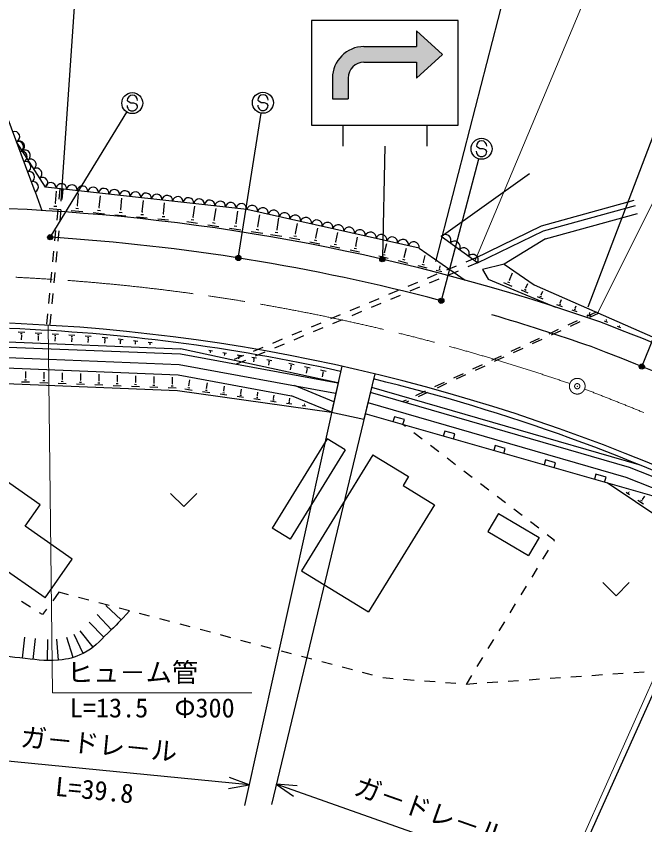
# Model space of a CAD drawing. Units: millimetres, scale not verified. Extents: x 40000 to 680000, y 20000 to 380000.
# Drawn here: x 411212 to 471170, y 259488 to 336648 of the extents above; entities that cross this region are included whole.
import ezdxf
from ezdxf.enums import TextEntityAlignment as Align

# ---------------------------------------------------------------- set-up
doc = ezdxf.new("R2010")
doc.units = ezdxf.units.MM
doc.header["$LTSCALE"] = 1000
doc.header["$PDMODE"] = 32
doc.header["$PDSIZE"] = 500
doc.linetypes.add('CHAIN', pattern=[18.5, 12, -1.5, 3.5, -1.5])
for name, color, linetype, lineweight in [('S-BGD', 7, 'Continuous', 25), ('S-BMK', 2, 'CHAIN', 13), ('S-STR-HTXT', 7, 'Continuous', 13), ('S-STR-STRC', 7, 'Continuous', 25)]:
    doc.layers.add(name, color=color, linetype=linetype, lineweight=lineweight)
doc.styles.add('@ＭＳ ゴシック', font='')
doc.styles.add('ＭＳ ゴシック', font='')
doc.styles.get('@ＭＳ ゴシック').set_extended_font_data('@MS Gothic')
doc.styles.get('ＭＳ ゴシック').set_extended_font_data('MS Gothic')

msp = doc.modelspace()

# ---------------------------------------------------------------- hatches: boundary and pattern name
at = {"layer": 'S-STR-STRC'}
msp.add_hatch(color=256, dxfattribs=at).paths.add_polyline_path([(444382, 333747), (449382, 333747), (449382, 335247), (451882, 332997), (449382, 330747), (449382, 332247), (444382, 332247, 0.41421), (442882, 330747), (442882, 328747), (441382, 328747), (441382, 330747, -0.41421)])

# ---------------------------------------------------------------- linework, layer by layer
at = {"layer": 'S-BGD'}
for p, q in [((413007, 319884), (407315, 335200)), ((414001, 320336), (411228, 324670)), ((451739, 315615), (460181, 321645)), ((433203, 318212), (414001, 320336)), ((413007, 319884), (413667, 318109)), ((414962, 318801), (415072, 319966)), ((415364, 320185), (415268, 319190)), ((415662, 320152), (415566, 319157)), ((417058, 318595), (417165, 319734)), ((419137, 318391), (419242, 319505)), ((414927, 318804), (414997, 318798)), ((421199, 318189), (421302, 319277)), ((423244, 317988), (423344, 319051)), ((425273, 317789), (425370, 318827)), ((461317, 316630), (470139, 319080)), ((414352, 318296), (415467, 318191)), ((414797, 318535), (415075, 318509)), ((415171, 318194), (415075, 317199)), ((415469, 318161), (415373, 317166)), ((416458, 318098), (417555, 317995)), ((416895, 318334), (417170, 318308)), ((417024, 318598), (417093, 318592)), ((418546, 317902), (419627, 317800)), ((418977, 318134), (419247, 318108)), ((419104, 318394), (419171, 318388)), ((421041, 317936), (421307, 317911)), ((421166, 318192), (421233, 318186)), ((423212, 317991), (423277, 317985)), ((428079, 317477), (428238, 318510)), ((430107, 317187), (430276, 318285)), ((432178, 316890), (432357, 318055)), ((449648, 314508), (433203, 318212)), ((461495, 316160), (470272, 318598)), ((420618, 317707), (421681, 317607)), ((422672, 317514), (423718, 317416)), ((423089, 317739), (423351, 317714)), ((424710, 317323), (425739, 317226)), ((425120, 317544), (425377, 317520)), ((425241, 317792), (425305, 317786)), ((427915, 317245), (428166, 317207)), ((428048, 317482), (428110, 317472)), ((430074, 317192), (430139, 317182)), ((434270, 316569), (434441, 317678)), ((436089, 316289), (436260, 317398)), ((461709, 315389), (470487, 317828)), ((427500, 317052), (428504, 316898)), ((429503, 316744), (430549, 316583)), ((429936, 316945), (430197, 316905)), ((431549, 316429), (432639, 316261)), ((432000, 316638), (432272, 316596)), ((432144, 316895), (432212, 316885)), ((434236, 316574), (434304, 316564)), ((437865, 315908), (438058, 316862)), ((439797, 315506), (439984, 316429)), ((455000, 313562), (461317, 316630)), ((414978, 316204), (414882, 315208)), ((415277, 316171), (415180, 315175)), ((433639, 316107), (434733, 315938)), ((434091, 316317), (434365, 316275)), ((435458, 315827), (436551, 315658)), ((435910, 316037), (436183, 315995)), ((436055, 316294), (436123, 316284)), ((437695, 315690), (437938, 315641)), ((437835, 315914), (437896, 315902)), ((441708, 315109), (441888, 316000)), ((455207, 313106), (451739, 315615)), ((455207, 313106), (461495, 316160)), ((437282, 315521), (438252, 315325)), ((439227, 315128), (440176, 314936)), ((439631, 315293), (439868, 315245)), ((439768, 315512), (439827, 315500)), ((441545, 314901), (441777, 314854)), ((441679, 315115), (441737, 315103)), ((443597, 314716), (443771, 315575)), ((446349, 314109), (446559, 314947)), ((461709, 315389), (457753, 312992)), ((414785, 314213), (414689, 313218)), ((415084, 314180), (414987, 313185)), ((441151, 314739), (442078, 314552)), ((443053, 314355), (443959, 314172)), ((443438, 314513), (443665, 314467)), ((443569, 314722), (443626, 314711)), ((446322, 314116), (446377, 314102)), ((448213, 313655), (448431, 314526)), ((449648, 314508), (454044, 311466)), ((445802, 313781), (446678, 313562)), ((446185, 313918), (446404, 313863)), ((447653, 313319), (448550, 313095)), ((448045, 313459), (448270, 313403)), ((448185, 313662), (448241, 313648)), ((450065, 313176), (450226, 313823)), ((455000, 313562), (454091, 313179)), ((449525, 312852), (450389, 312636)), ((449903, 312987), (450119, 312933)), ((450038, 313182), (450092, 313169)), ((451511, 312498), (451644, 312464)), ((451594, 312618), (451627, 312610)), ((451611, 312614), (451664, 312828)), ((453169, 312792), (452247, 312405)), ((455207, 313106), (454285, 312719)), ((457753, 312992), (455675, 312484)), ((457753, 312992), (460620, 311025)), ((414592, 312222), (414496, 311227)), ((414891, 312189), (414794, 311194)), ((451325, 312017), (450403, 311630)), ((451278, 312414), (451811, 312281)), ((453363, 312331), (452441, 311944)), ((455675, 312484), (456243, 311560)), ((458260, 311472), (458543, 312153)), ((449482, 311242), (448560, 310855)), ((451519, 311556), (450597, 311169)), ((456243, 311560), (462650, 308896)), ((457680, 311233), (458499, 310893)), ((458072, 311310), (458277, 311225)), ((458234, 311483), (458286, 311462)), ((459833, 310713), (460013, 311145)), ((460620, 311025), (478078, 303341)), ((414400, 310232), (414303, 309236)), ((414698, 310199), (414601, 309203)), ((447638, 310468), (446716, 310080)), ((449675, 310781), (448753, 310394)), ((459379, 310526), (460020, 310260)), ((459686, 310587), (459846, 310520)), ((459813, 310722), (459853, 310705)), ((461293, 310048), (461436, 310393)), ((445794, 309693), (444872, 309305)), ((447831, 310007), (446910, 309619)), ((460910, 309890), (461451, 309665)), ((461169, 309941), (461304, 309885)), ((461276, 310055), (461310, 310041)), ((463109, 309304), (463213, 309612)), ((443950, 308918), (443028, 308530)), ((445988, 309232), (445066, 308844)), ((462750, 309126), (463287, 308945)), ((462997, 309192), (463131, 309147)), ((463092, 309310), (463126, 309298)), ((464439, 308689), (464557, 308649)), ((464523, 308791), (464552, 308782)), ((464538, 308787), (464609, 308998)), ((414207, 308241), (414110, 307246)), ((414505, 308208), (414408, 307213)), ((442106, 308143), (441184, 307756)), ((444144, 308457), (443222, 308069)), ((464223, 308630), (464694, 308472)), ((465631, 308157), (466038, 308020)), ((466543, 308418), (465636, 307998)), ((465818, 308207), (465920, 308173)), ((466787, 308311), (465880, 307891)), ((465890, 308296), (465916, 308288)), ((465903, 308292), (465943, 308410)), ((440263, 307368), (439341, 306981)), ((442300, 307682), (441378, 307295)), ((464728, 307578), (463821, 307158)), ((464972, 307470), (464065, 307050)), ((467282, 307579), (467616, 307444)), ((467441, 307612), (467524, 307578)), ((467506, 307683), (467527, 307675)), ((467516, 307679), (467529, 307711)), ((468690, 307102), (468769, 307070)), ((468751, 307168), (468771, 307160)), ((468761, 307164), (468763, 307168)), ((411410, 306540), (412040, 306501)), ((411636, 306368), (411794, 306358)), ((413035, 306439), (413648, 306401)), ((414643, 306339), (415239, 306302)), ((438419, 306593), (437497, 306206)), ((440456, 306907), (439534, 306520)), ((462913, 306737), (462006, 306317)), ((463157, 306630), (462250, 306210)), ((468540, 307071), (468855, 306943)), ((409580, 305613), (426894, 304914)), ((411705, 306205), (411678, 305765)), ((411686, 306207), (411725, 306204)), ((413255, 306272), (413409, 306262)), ((413323, 306114), (413297, 305699)), ((413303, 306115), (413342, 306112)), ((414857, 306176), (415006, 306167)), ((414922, 306023), (414898, 305635)), ((414904, 306024), (414941, 306022)), ((416233, 306240), (416812, 306204)), ((416441, 306082), (416586, 306073)), ((416505, 305933), (416482, 305571)), ((416487, 305934), (416523, 305932)), ((417807, 306142), (418368, 306107)), ((418008, 305989), (418149, 305980)), ((418070, 305844), (418049, 305507)), ((418052, 305845), (418087, 305843)), ((419421, 306018), (419945, 305961)), ((419603, 305865), (419734, 305851)), ((419654, 305727), (419625, 305457)), ((419638, 305729), (419671, 305726)), ((420930, 305853), (421402, 305802)), ((421094, 305716), (421212, 305703)), ((421140, 305591), (421119, 305397)), ((421125, 305593), (421155, 305590)), ((422388, 305694), (422810, 305648)), ((422534, 305571), (422640, 305560)), ((436575, 305818), (435653, 305431)), ((438612, 306132), (437691, 305745)), ((461098, 305897), (460191, 305477)), ((461342, 305790), (460435, 305369)), ((409583, 305113), (426874, 304414)), ((422562, 305461), (422589, 305458)), ((422576, 305460), (422562, 305338)), ((423797, 305540), (424170, 305499)), ((423927, 305431), (424020, 305421)), ((423951, 305334), (423975, 305332)), ((423963, 305333), (423958, 305282)), ((441902, 301656), (426894, 304914)), ((434731, 305044), (433809, 304656)), ((436769, 305358), (435847, 304970)), ((459284, 305057), (458376, 304636)), ((459528, 304949), (458620, 304529)), ((409590, 304112), (426763, 303418)), ((426874, 304414), (441902, 301656)), ((429586, 304770), (429922, 304716)), ((429698, 304666), (429783, 304652)), ((429716, 304577), (429737, 304573)), ((429727, 304575), (429724, 304555)), ((430914, 304556), (431286, 304496)), ((431038, 304440), (431131, 304425)), ((431058, 304342), (431082, 304338)), ((431070, 304340), (431058, 304265)), ((432887, 304269), (432005, 303898)), ((432278, 304336), (432687, 304270)), ((432415, 304209), (432517, 304192)), ((432450, 304098), (432429, 303968)), ((432437, 304100), (432462, 304096)), ((433680, 304109), (434126, 304037)), ((434925, 304583), (434003, 304195)), ((457469, 304216), (456561, 303796)), ((457713, 304109), (456805, 303688)), ((426763, 303418), (441672, 300681)), ((433081, 303808), (432198, 303437)), ((433829, 303971), (433941, 303953)), ((433867, 303850), (433836, 303662)), ((433853, 303852), (433881, 303848)), ((435119, 303877), (435604, 303799)), ((435282, 303726), (435403, 303707)), ((435323, 303595), (435283, 303348)), ((435307, 303598), (435338, 303593)), ((437212, 303524), (437741, 303415)), ((437383, 303351), (437515, 303324)), ((442265, 303247), (441292, 298870)), ((455654, 303376), (454747, 302955)), ((455898, 303268), (454991, 302848)), ((409064, 303132), (426652, 302421)), ((412119, 302133), (412144, 302757)), ((413867, 302062), (413893, 302687)), ((415616, 301992), (415641, 302616)), ((417364, 301921), (417390, 302545)), ((419113, 301850), (419138, 302475)), ((437422, 303205), (437358, 302898)), ((437405, 303208), (437438, 303201)), ((438722, 303212), (439259, 303102)), ((438935, 302889), (438869, 302570)), ((438895, 303037), (439030, 303009)), ((438918, 302892), (438952, 302885)), ((440239, 302899), (440784, 302787)), ((440455, 302571), (440387, 302241)), ((440416, 302721), (440552, 302693)), ((440438, 302574), (440472, 302567)), ((445404, 302519), (444359, 298188)), ((453839, 302535), (452932, 302115)), ((411729, 301773), (412478, 301743)), ((412017, 301949), (412205, 301942)), ((412095, 302134), (412142, 302132)), ((413477, 301703), (414227, 301672)), ((413766, 301879), (413953, 301871)), ((413844, 302063), (413891, 302061)), ((415515, 301808), (415702, 301800)), ((415592, 301993), (415639, 301991)), ((417263, 301737), (417451, 301730)), ((417341, 301922), (417388, 301920)), ((419090, 301851), (419136, 301849)), ((420838, 301781), (420885, 301779)), ((420862, 301780), (420887, 302404)), ((422587, 301710), (422634, 301708)), ((422610, 301709), (422635, 302333)), ((424359, 301638), (424384, 302263)), ((426107, 301568), (426133, 302192)), ((426652, 302421), (437463, 300437)), ((427695, 301389), (427775, 301961)), ((452024, 301695), (451117, 301274)), ((454083, 302428), (453176, 302008)), ((409086, 301630), (426592, 300923)), ((415226, 301632), (415975, 301602)), ((416975, 301561), (417724, 301531)), ((418723, 301491), (419473, 301460)), ((419012, 301667), (419199, 301659)), ((420472, 301420), (421221, 301390)), ((420760, 301596), (420948, 301589)), ((422220, 301349), (422970, 301319)), ((422509, 301525), (422696, 301518)), ((423969, 301279), (424718, 301248)), ((424257, 301455), (424445, 301447)), ((424335, 301639), (424382, 301637)), ((425717, 301208), (426467, 301178)), ((426006, 301384), (426193, 301377)), ((426084, 301569), (426131, 301567)), ((427284, 301078), (428006, 300977)), ((427580, 301221), (427760, 301196)), ((427673, 301392), (427718, 301386)), ((429270, 300976), (429441, 300952)), ((429358, 301138), (429401, 301132)), ((429379, 301135), (429452, 301654)), ((431028, 300887), (431093, 301352)), ((432641, 300644), (432699, 301058)), ((441512, 299860), (437745, 301402)), ((445098, 301251), (470585, 293872)), ((452268, 301587), (451361, 301167)), ((426592, 300923), (441292, 298870)), ((428989, 300840), (429674, 300745)), ((430657, 300607), (431307, 300516)), ((430924, 300736), (431086, 300713)), ((431007, 300890), (431048, 300884)), ((432291, 300379), (432905, 300293)), ((432543, 300501), (432696, 300479)), ((432622, 300646), (432660, 300641)), ((433889, 300156), (434470, 300075)), ((434127, 300271), (434272, 300250)), ((434202, 300408), (434238, 300403)), ((434220, 300406), (434271, 300769)), ((435749, 300175), (435783, 300170)), ((435766, 300173), (435810, 300487)), ((437279, 299945), (437316, 300210)), ((441292, 298870), (437463, 300437)), ((444981, 300765), (469671, 293616)), ((450209, 300854), (449302, 300434)), ((450453, 300747), (449546, 300327)), ((435454, 299937), (436001, 299861)), ((435678, 300046), (435815, 300026)), ((436986, 299723), (437500, 299652)), ((437197, 299825), (437325, 299807)), ((437263, 299947), (437295, 299943)), ((438485, 299514), (438848, 299463)), ((438634, 299586), (438724, 299573)), ((438680, 299672), (438703, 299668)), ((438692, 299670), (438692, 299672)), ((444746, 299792), (469347, 292669)), ((448395, 300014), (448079, 299868)), ((448639, 299906), (448372, 299783)), ((441292, 298870), (444359, 298188)), ((478872, 288886), (444485, 298711)), ((447280, 298433), (447142, 297952)), ((448241, 298158), (447280, 298433)), ((448104, 297677), (448241, 298158)), ((448339, 297497), (448104, 297677)), ((440883, 296316), (435639, 287801)), ((442586, 295267), (440883, 296316)), ((449928, 296282), (449134, 296890)), ((452087, 297059), (451950, 296578)), ((453049, 296784), (452087, 297059)), ((452911, 296304), (453049, 296784)), ((451517, 295068), (450723, 295675)), ((456895, 295686), (456757, 295205)), ((457856, 295411), (456895, 295686)), ((413488, 290029), (406110, 295182)), ((442586, 295267), (437341, 286752)), ((445239, 294807), (438421, 283739)), ((445239, 294807), (448645, 292710)), ((457719, 294930), (457856, 295411)), ((453106, 293853), (452312, 294460)), ((461702, 294312), (461565, 293831)), ((462664, 294037), (461702, 294312)), ((462527, 293556), (462664, 294037)), ((454695, 292638), (453900, 293246)), ((469671, 293616), (483745, 288027)), ((448645, 292710), (448120, 291858)), ((466510, 292938), (466373, 292457)), ((467472, 292663), (466510, 292938)), ((467334, 292183), (467472, 292663)), ((469347, 292669), (489396, 284707)), ((448120, 291858), (451100, 290023)), ((456284, 291423), (455489, 292031)), ((474472, 287484), (467592, 292109)), ((425942, 291101), (427192, 289851)), ((428442, 291101), (427192, 289851)), ((469722, 290979), (469399, 291196)), ((469655, 291141), (469574, 291195)), ((469679, 291242), (469659, 291255)), ((469669, 291249), (469680, 291265)), ((457873, 290209), (457078, 290816)), ((471045, 290089), (470508, 290450)), ((470934, 290359), (470800, 290449)), ((470974, 290527), (470940, 290549)), ((470957, 290538), (471161, 290842)), ((412057, 287980), (413488, 290029)), ((451100, 290023), (444807, 279805)), ((459461, 288994), (458667, 289601)), ((457212, 289188), (456202, 287461)), ((457212, 289188), (461097, 286917)), ((413990, 281141), (404151, 288012)), ((416566, 284831), (412057, 287980)), ((461050, 287779), (460256, 288387)), ((437341, 286752), (435639, 287801)), ((456202, 287461), (460087, 285190)), ((462556, 286628), (461845, 287172)), ((461097, 286917), (460087, 285190)), ((462501, 286539), (462556, 286628)), ((461457, 284833), (461979, 285686)), ((413990, 281141), (416566, 284831)), ((460413, 283127), (460935, 283980)), ((438421, 283739), (444807, 279805)), ((467181, 282597), (468431, 281347)), ((469681, 282597), (468431, 281347)), ((415291, 281676), (414698, 280870)), ((416204, 281434), (415291, 281676)), ((459369, 281421), (459891, 282274)), ((418138, 280923), (417171, 281179)), ((412574, 280255), (411724, 280783)), ((420072, 280412), (419105, 280668)), ((421241, 279055), (419772, 280412)), ((422005, 279901), (421038, 280157)), ((458325, 279715), (458847, 280568)), ((413722, 279542), (413423, 279728)), ((414106, 280065), (413722, 279542)), ((420310, 278109), (418931, 279558)), ((423939, 279390), (422972, 279645)), ((419570, 277408), (418172, 278838)), ((425872, 278879), (424905, 279134)), ((427806, 278367), (426839, 278623)), ((457281, 278009), (457803, 278862)), ((418550, 276445), (417307, 278013)), ((429739, 277856), (428773, 278112)), ((411825, 275394), (412036, 277382)), ((412829, 275276), (413061, 277263)), ((414210, 275166), (414245, 277165)), ((415257, 275205), (415081, 277197)), ((416662, 275464), (416055, 277370)), ((417598, 275849), (416742, 277657)), ((431673, 277345), (430706, 277601)), ((433607, 276834), (432640, 277089)), ((456238, 276303), (456759, 277156)), ((435540, 276323), (434573, 276578)), ((437474, 275812), (436507, 276067)), ((439407, 275300), (438441, 275556)), ((441341, 274789), (440374, 275045)), ((455194, 274597), (455716, 275450)), ((443274, 274278), (442308, 274534)), ((445208, 273767), (444241, 274022)), ((469114, 273927), (468116, 273858)), ((471109, 274065), (470112, 273996)), ((446187, 273508), (446175, 273511)), ((447171, 273431), (446187, 273508)), ((449165, 273274), (448168, 273352)), ((451159, 273117), (450162, 273195)), ((454150, 272891), (454672, 273744)), ((459138, 273236), (458140, 273167)), ((461133, 273374), (460135, 273305)), ((463128, 273513), (462131, 273444)), ((465124, 273651), (464126, 273582)), ((467119, 273789), (466121, 273720)), ((453153, 272960), (452156, 273039)), ((455147, 272960), (454150, 272891)), ((457143, 273098), (456145, 273029))]:
    msp.add_line(p, q, dxfattribs=at)
for centre, radius, start, end in [((411041, 325145), 511, 291.57944, 109.19889), ((411493, 324229), 515, 304.22799, 120.98931), ((411396, 324188), 511, 291.57944, 109.19889), ((411752, 323231), 511, 291.57944, 109.19889), ((412048, 323362), 515, 304.22799, 120.98931), ((412108, 322273), 511, 291.57944, 109.19889), ((412603, 322495), 515, 304.22799, 120.98931), ((412464, 321316), 511, 291.57944, 109.19889), ((413157, 321628), 515, 304.22799, 120.98931), ((413712, 320761), 515, 304.22799, 120.98931), ((412820, 320359), 511, 291.57944, 109.19889), ((414506, 320272), 508, 354.63325, 172.74556), ((415516, 320160), 508, 354.63325, 172.74556), ((416527, 320048), 508, 354.63325, 172.74556), ((417537, 319936), 508, 354.63325, 172.74556), ((418548, 319825), 508, 354.63325, 172.74556), ((419559, 319713), 508, 354.63325, 172.74556), ((420569, 319601), 508, 354.63325, 172.74556), ((421580, 319489), 508, 354.63325, 172.74556), ((422590, 319378), 508, 354.63325, 172.74556), ((423601, 319266), 508, 354.63325, 172.74556), ((424612, 319154), 508, 354.63325, 172.74556), ((425622, 319042), 508, 354.63325, 172.74556), ((426633, 318931), 508, 354.63325, 172.74556), ((427643, 318819), 508, 354.63325, 172.74556), ((428654, 318707), 508, 354.63325, 172.74556), ((429665, 318595), 508, 354.63325, 172.74556), ((430675, 318483), 508, 354.63325, 172.74556), ((431686, 318372), 508, 354.63325, 172.74556), ((432696, 318260), 508, 354.63325, 172.74556), ((402127, 121949), 196500, 70.76373, 87.57374), ((433711, 318070), 528, 350.21628, 164.39299), ((434738, 317839), 528, 350.21628, 164.39299), ((435766, 317607), 528, 350.21628, 164.39299), ((436794, 317376), 528, 350.21628, 164.39299), ((437822, 317144), 528, 350.21628, 164.39299), ((438850, 316913), 528, 350.21628, 164.39299), ((439878, 316681), 528, 350.21628, 164.39299), ((440905, 316450), 528, 350.21628, 164.39299), ((441933, 316218), 528, 350.21628, 164.39299), ((442961, 315987), 528, 350.21628, 164.39299), ((443989, 315755), 528, 350.21628, 164.39299), ((445017, 315524), 528, 350.21628, 164.39299), ((446045, 315292), 528, 350.21628, 164.39299), ((447072, 315060), 528, 350.21628, 164.39299), ((452152, 315273), 536, 327.86223, 140.37105), ((402127, 121949), 194000, 75.22117, 86.31096), ((448100, 314829), 528, 350.21628, 164.39299), ((449128, 314597), 528, 350.21628, 164.39299), ((453019, 314646), 536, 327.86223, 140.37105), ((453886, 314018), 536, 327.86223, 140.37105), ((454753, 313391), 536, 327.86223, 140.37105), ((402127, 121949), 194000, 70.76373, 73.70014), ((403763, 130027), 177447, 64.70751, 87.80435), ((338973, -25052), 356276, 57.89657, 68.96283), ((403763, 130027), 176947, 77.46847, 87.7983), ((338973, -25052), 353777, 61.00897, 68.95011), ((403763, 130027), 176947, 63.69129, 76.42798)]:
    msp.add_arc(centre, radius, start, end, dxfattribs=at)
msp.add_open_spline([(422005, 279901), (421082, 278869), (420805, 278563), (419960, 277782), (419085, 276973), (418672, 276367), (417598, 275849), (416744, 275437), (416201, 275290), (415257, 275205), (413817, 275075), (413002, 275284), (411563, 275420), (410216, 275546), (409459, 275612), (408127, 275849), (406953, 276058), (406223, 276033), (405163, 276579), (404390, 276978), (404041, 277363), (403445, 277997), (402654, 278838), (402426, 279483), (401727, 280402), (400622, 281856), (399761, 282496), (398806, 284053), (397837, 285633), (397146, 286529), (396787, 288348), (396622, 289188), (396743, 289684), (396787, 290539), (396852, 291782), (396964, 292233), (397245, 293693)], degree=3, knots=[0, 0, 0, 0, 1, 1, 1, 2, 2, 2, 3, 3, 3, 4, 4, 4, 5, 5, 5, 6, 6, 6, 7, 7, 7, 8, 8, 8, 9, 9, 9, 10, 10, 10, 11, 11, 11, 12, 12, 12, 12], dxfattribs=at)
at = {"layer": 'S-BMK'}
msp.add_circle((464725, 301340), 750, dxfattribs=at)
for centre, radius, start, end in [((402127, 121949), 190000, 70.9899, 87.50024), ((338973, -25052), 349780, 52.66102, 68.80652)]:
    msp.add_arc(centre, radius, start, end, dxfattribs=at)
msp.add_point((464725, 301340), dxfattribs=at)
at = {"layer": 'S-STR-HTXT'}
for p, q in [((466515, 340869), (454964, 313281)), ((478857, 332697), (466674, 308361)), ((414688, 272067), (414256, 307163)), ((462164, 251391), (478965, 289093)), ((414688, 272067), (433688, 272067))]:
    msp.add_line(p, q, dxfattribs=at)
at = {"layer": 'S-STR-STRC'}
for p, q in [((415517, 318994), (417333, 345720)), ((451240, 313244), (457902, 339190)), ((439382, 336247), (439382, 327638)), ((453382, 336247), (439382, 336247)), ((453382, 326247), (453382, 336247)), ((449382, 335247), (451882, 332997)), ((449382, 335247), (449382, 333747)), ((444382, 333747), (449382, 333747)), ((451882, 332997), (449382, 330747)), ((444382, 332247), (449382, 332247)), ((449382, 332247), (449382, 330747)), ((465770, 308912), (474402, 331648)), ((441382, 330747), (441382, 328747)), ((442882, 330747), (442882, 328747)), ((441382, 328747), (442882, 328747)), ((421892, 328492), (421792, 328610)), ((422136, 328353), (421892, 328492)), ((422437, 328351), (422136, 328353)), ((422682, 328239), (422437, 328351)), ((422788, 328103), (422682, 328239)), ((434349, 328528), (434250, 328646)), ((434594, 328389), (434349, 328528)), ((434895, 328386), (434594, 328389)), ((435140, 328275), (434895, 328386)), ((435246, 328138), (435140, 328275)), ((414537, 315684), (421765, 327499)), ((432427, 313720), (434588, 327400)), ((439382, 327631), (439382, 326247)), ((439382, 326247), (453382, 326247)), ((442382, 326247), (442382, 324247)), ((450382, 326247), (450382, 324247)), ((446382, 324247), (446137, 313607)), ((455201, 324134), (455102, 324252)), ((455446, 323994), (455201, 324134)), ((455747, 323992), (455446, 323994)), ((455992, 323880), (455747, 323992)), ((456098, 323744), (455992, 323880)), ((451797, 309637), (455341, 323026)), ((470937, 303353), (476101, 316204)), ((441940, 301782), (432988, 261344)), ((445055, 301060), (435554, 261420)), ((479474, 288852), (462879, 251776)), ((433420, 263297), (404317, 266142)), ((433420, 263297), (431548, 264000)), ((431447, 262970), (433420, 263297)), ((463697, 253601), (436020, 263365)), ((438014, 263210), (436020, 263365)), ((436020, 263365), (437670, 262234))]:
    msp.add_line(p, q, dxfattribs=at)
for centre, radius in [((422287, 328352), 1000), ((434744, 328388), 1000), ((455596, 323993), 1000), ((414459, 315556), 150), ((414459, 315556), 120), ((414459, 315556), 90), ((414459, 315556), 60), ((414459, 315556), 30), ((432403, 313571), 150), ((432403, 313571), 120), ((432403, 313571), 90), ((432403, 313571), 60), ((432403, 313571), 30), ((446133, 313457), 150), ((446133, 313457), 120), ((446133, 313457), 90), ((446133, 313457), 60), ((446133, 313457), 30), ((451759, 309492), 150), ((451759, 309492), 120), ((451759, 309492), 90), ((451759, 309492), 60), ((451759, 309492), 30), ((470881, 303214), 150), ((470881, 303214), 120), ((470881, 303214), 90), ((470881, 303214), 60), ((470881, 303214), 30)]:
    msp.add_circle(centre, radius, dxfattribs=at)
for centre, radius, start, end in [((444382, 330747), 3000, 90, 180), ((444382, 330747), 1500, 90, 180), ((422292, 328606), 500, 359.55488, 179.55488), ((434750, 328642), 500, 359.55488, 179.55488), ((422288, 328106), 500, 179.55488, 359.55488), ((434746, 328142), 500, 179.55488, 359.55488), ((455602, 324248), 500, 359.55488, 179.55488), ((455598, 323748), 500, 179.55488, 359.55488)]:
    msp.add_arc(centre, radius, start, end, dxfattribs=at)
for p in [(414459, 315556), (432403, 313571), (446133, 313457), (451759, 309492), (470881, 303214)]:
    msp.add_point(p, dxfattribs=at)

# ---------------------------------------------------------------- texts
at = {"layer": 'S-STR-HTXT', "style": 'ＭＳ ゴシック'}
msp.add_text('ヒュ－ム管', height=1833, dxfattribs=at).set_placement((416063, 272567), align=Align.BOTTOM_LEFT)
msp.add_text('L=13.5\u3000Φ300', height=1833, dxfattribs=at).set_placement((424188, 271567), align=Align.TOP_CENTER)
at = {"layer": 'S-STR-STRC', "style": 'ＭＳ ゴシック'}
for rotation, p in [(354.416, (418966, 265715)), (340.568, (450191, 259426))]:
    msp.add_text('ガ－ドレ－ル', height=1833, rotation=rotation, dxfattribs=at).set_placement(p, align=Align.BOTTOM_CENTER)
at = {"layer": 'S-STR-STRC', "style": '@ＭＳ ゴシック'}
msp.add_text('L=39.8', height=1833, rotation=354.416, dxfattribs=at).set_placement((418771, 263724), align=Align.TOP_CENTER)

doc.saveas('drawing.dxf')
